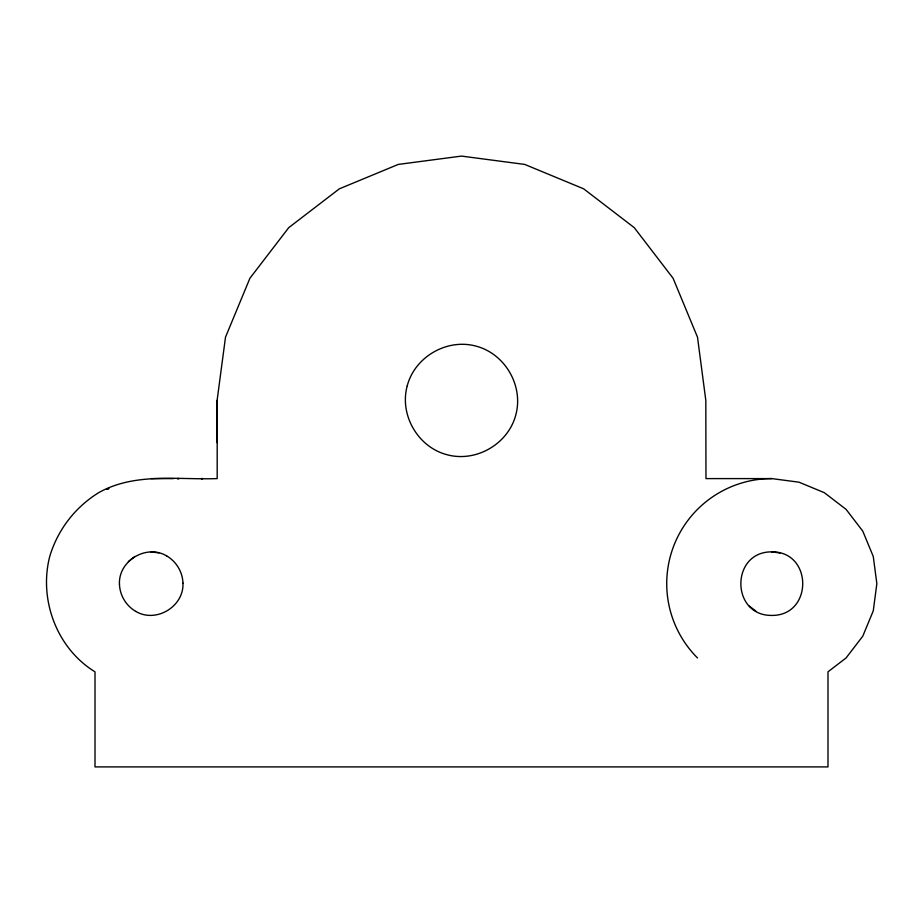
<?xml version="1.0" encoding="UTF-8"?>
<svg xmlns="http://www.w3.org/2000/svg" width="923" height="923" viewBox="0 0 923 923"><rect width="100%" height="100%" fill="white"/><g stroke="black" fill="none" stroke-linecap="round" stroke-linejoin="round"><path stroke-width="1.38" d="M119.448 584.167C118.352 560.711 146.492 543.82 166.648 555.911M182.962 583.128C184.069 606.607 155.941 623.463 135.773 611.395M216.963 401.482L217.182 400.42L217.182 478.599C177.585 479.995 134.896 472.311 98.68 492.674C75.075 507.235 57.676 529.906 49.727 556.477C38.628 599.592 56.73 648.384 95.011 671.829L95.011 766.909L827.989 766.909L827.989 671.829L846.079 657.949L862.774 636.189L873.273 610.853L876.85 583.659L873.273 556.477L862.774 531.129L846.079 509.369L824.32 492.674L798.983 482.187L771.79 478.599L705.968 478.599L705.818 400.42L697.5 337.183L673.086 278.261L634.263 227.658L583.659 188.823L524.737 164.421L461.5 156.091L398.263 164.421L339.341 188.834L288.737 227.658L249.914 278.261L225.5 337.183L216.963 401.482L217.17 442.636M128.389 561.565L134.896 556.407M107.829 488.89L108.926 488.44L106.837 489.305M771.79 551.873C730.566 551.504 730.543 615.826 771.79 615.422C813.025 615.791 813.036 551.469 771.79 551.873L780.016 552.981M151.21 478.599L173.524 478.61M150.703 551.908L158.941 552.854M166.648 555.888C176.316 561.507 182.604 571.972 182.962 583.151M135.773 611.418C126.105 605.788 119.817 595.335 119.448 584.144M749.326 606.099L755.914 611.141M697.5 657.949A105.06 105.06 0 0 1 771.79 478.599M407.216 385.872C399.255 414.877 417.854 447.101 446.951 454.704C475.956 462.665 508.181 444.067 515.784 414.969C523.745 385.964 505.146 353.74 476.049 346.137C447.044 338.176 414.819 356.774 407.216 385.872M178.947 478.599L177.331 478.61L178.947 478.61M202.518 478.599L201.295 478.599L202.541 478.599"/></g></svg>
